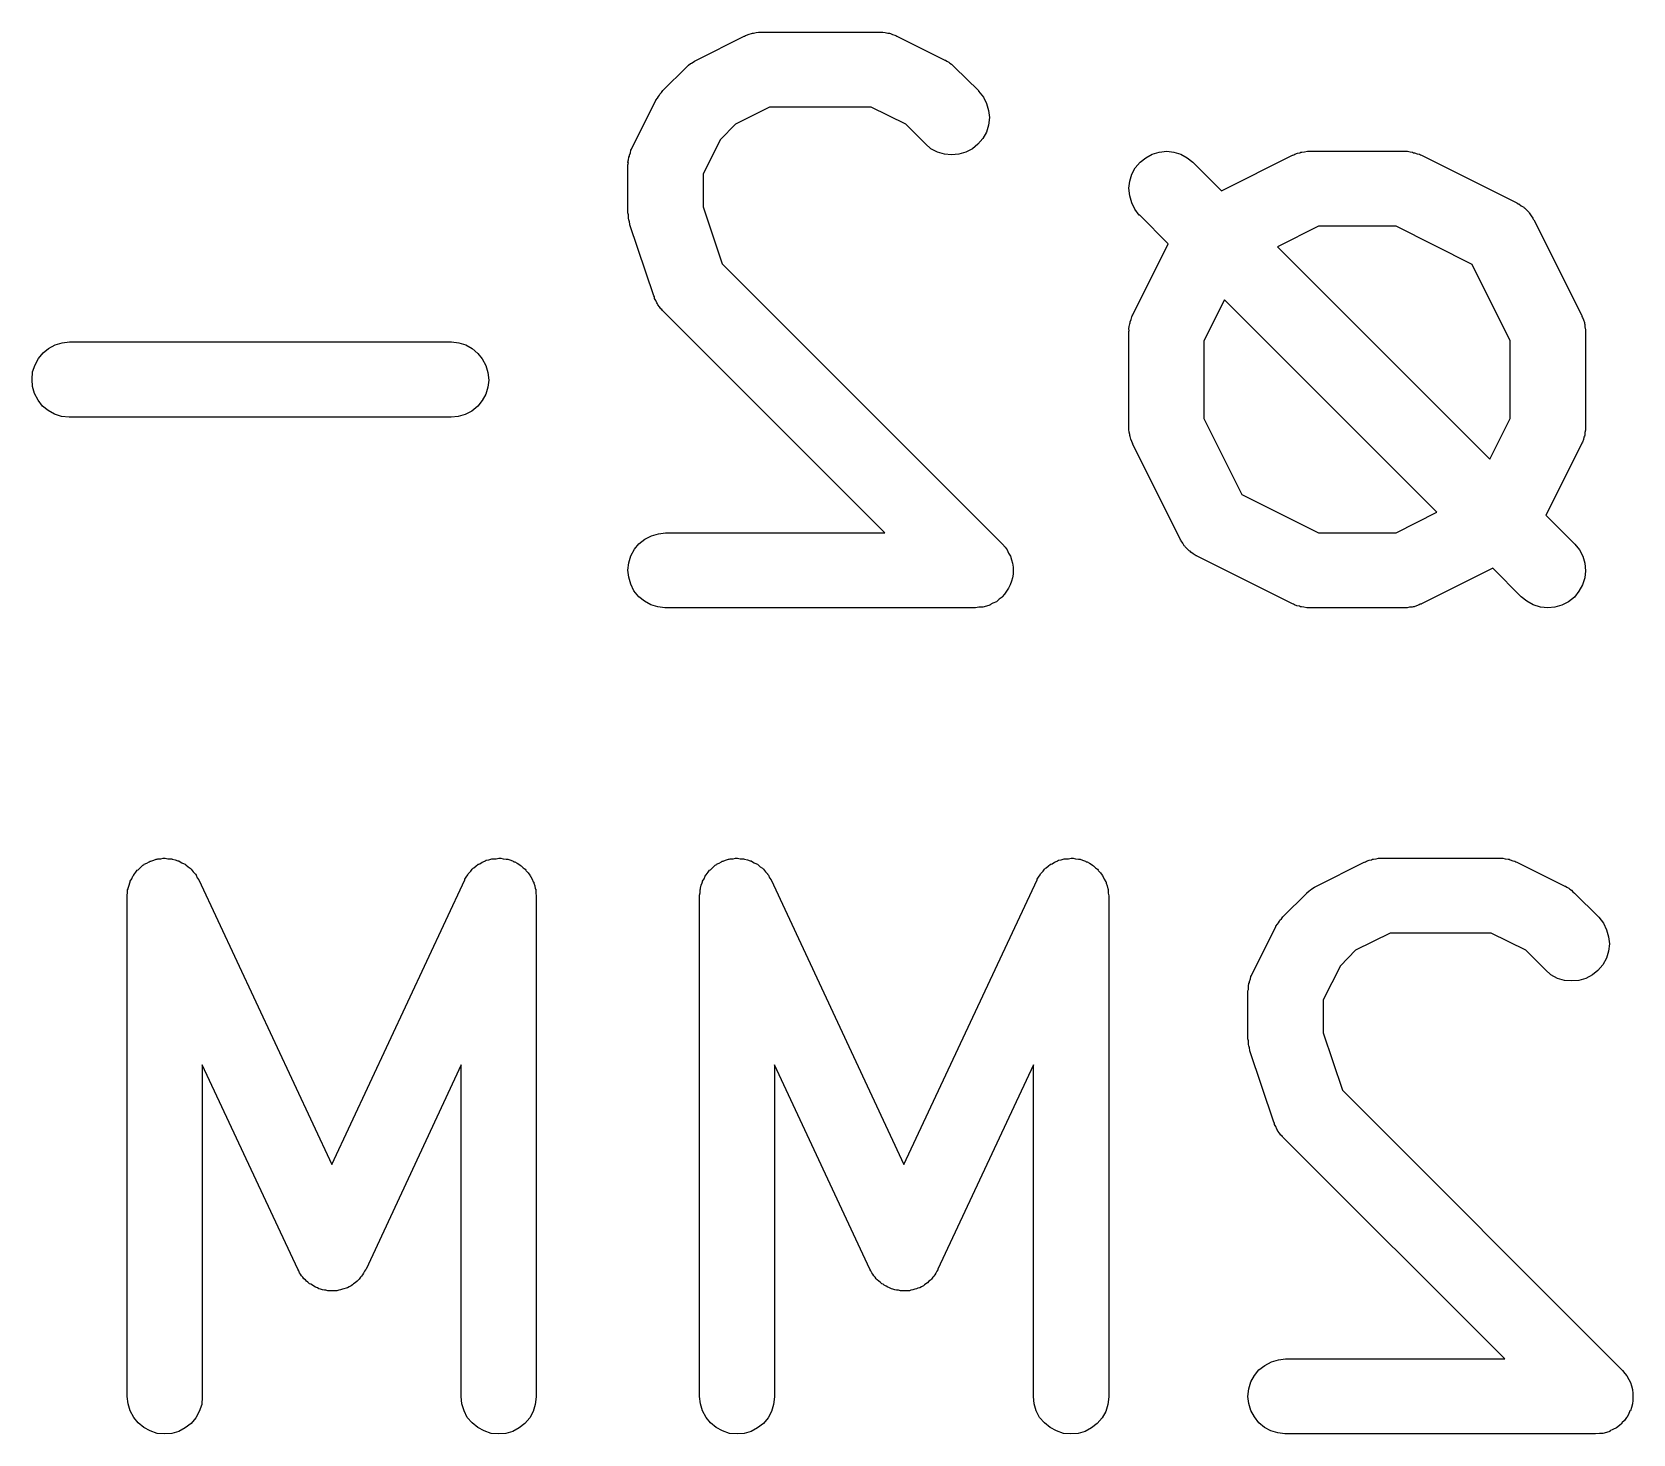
# Model space of a CAD drawing. Extents: x 112.8 to 192.9, y -122.2 to -85.3.
# Drawn here: x 189.709 to 192.906, y -116.827 to -114.027 of the extents above; entities that cross this region are included whole.
import ezdxf

# ---------------------------------------------------------------- set-up
doc = ezdxf.new("R2010")
doc.units = 0
doc.layers.add('BLACK', color=7, linetype='CONTINUOUS')

msp = doc.modelspace()

# ---------------------------------------------------------------- linework, layer by layer
at = {"layer": 'BLACK', "linetype": 'CONTINUOUS'}
for p, q in [((191.036, -114.083), (191.131, -114.035)), ((191.131, -114.035), (191.132, -114.035)), ((191.132, -114.035), (191.134, -114.034)), ((191.134, -114.034), (191.136, -114.033)), ((191.136, -114.033), (191.141, -114.031)), ((191.141, -114.031), (191.146, -114.03)), ((191.146, -114.03), (191.148, -114.029)), ((191.148, -114.029), (191.15, -114.029)), ((191.15, -114.029), (191.155, -114.028)), ((191.155, -114.028), (191.16, -114.027)), ((191.16, -114.027), (191.163, -114.027)), ((191.163, -114.027), (191.165, -114.027)), ((191.165, -114.027), (191.403, -114.027)), ((191.403, -114.027), (191.404, -114.027)), ((191.404, -114.027), (191.406, -114.027)), ((191.406, -114.027), (191.408, -114.027)), ((191.408, -114.027), (191.413, -114.028)), ((191.413, -114.028), (191.418, -114.029)), ((191.418, -114.029), (191.421, -114.029)), ((191.421, -114.029), (191.423, -114.03)), ((191.423, -114.03), (191.427, -114.032)), ((191.427, -114.032), (191.432, -114.033)), ((191.432, -114.033), (191.434, -114.034)), ((191.434, -114.034), (191.436, -114.035)), ((191.436, -114.035), (191.532, -114.083)), ((190.969, -114.144), (191.016, -114.097)), ((191.016, -114.097), (191.017, -114.096)), ((191.017, -114.096), (191.02, -114.093)), ((191.02, -114.093), (191.024, -114.09)), ((191.024, -114.09), (191.026, -114.089)), ((191.026, -114.089), (191.029, -114.087)), ((191.029, -114.087), (191.032, -114.085)), ((191.032, -114.085), (191.036, -114.083)), ((191.532, -114.083), (191.533, -114.083)), ((191.533, -114.083), (191.536, -114.085)), ((191.536, -114.085), (191.54, -114.087)), ((191.54, -114.087), (191.542, -114.089)), ((191.542, -114.089), (191.545, -114.091)), ((191.545, -114.091), (191.548, -114.094)), ((191.548, -114.094), (191.551, -114.097)), ((191.551, -114.097), (191.599, -114.144)), ((190.907, -114.259), (190.955, -114.164)), ((190.955, -114.163), (190.958, -114.159)), ((190.955, -114.164), (190.955, -114.163)), ((190.958, -114.159), (190.96, -114.156)), ((190.96, -114.156), (190.962, -114.153)), ((190.962, -114.153), (190.963, -114.151)), ((190.963, -114.151), (190.966, -114.148)), ((190.966, -114.148), (190.969, -114.144)), ((191.599, -114.144), (191.599, -114.145)), ((191.599, -114.145), (191.609, -114.157)), ((191.609, -114.157), (191.615, -114.17)), ((191.182, -114.177), (191.114, -114.211)), ((191.385, -114.177), (191.182, -114.177)), ((191.454, -114.211), (191.385, -114.177)), ((191.615, -114.17), (191.619, -114.184)), ((191.619, -114.184), (191.621, -114.198)), ((191.114, -114.211), (191.084, -114.242)), ((191.493, -114.25), (191.454, -114.211)), ((191.615, -114.227), (191.608, -114.24)), ((191.619, -114.213), (191.615, -114.227)), ((191.621, -114.198), (191.619, -114.213)), ((190.906, -114.261), (190.907, -114.259)), ((191.084, -114.242), (191.049, -114.31)), ((191.504, -114.26), (191.493, -114.25)), ((191.517, -114.267), (191.504, -114.26)), ((191.587, -114.26), (191.574, -114.267)), ((191.598, -114.251), (191.587, -114.26)), ((191.608, -114.24), (191.598, -114.251)), ((190.899, -114.287), (190.9, -114.282)), ((190.9, -114.289), (190.899, -114.287)), ((190.899, -114.292), (190.9, -114.289)), ((190.899, -114.293), (190.899, -114.292)), ((190.9, -114.282), (190.901, -114.277)), ((190.901, -114.277), (190.902, -114.275)), ((190.902, -114.273), (190.904, -114.268)), ((190.902, -114.275), (190.902, -114.273)), ((190.904, -114.268), (190.905, -114.263)), ((190.905, -114.263), (190.906, -114.261)), ((191.531, -114.271), (191.517, -114.267)), ((191.545, -114.272), (191.531, -114.271)), ((191.56, -114.271), (191.545, -114.272)), ((191.574, -114.267), (191.56, -114.271)), ((191.912, -114.298), (191.922, -114.287)), ((191.922, -114.287), (191.933, -114.278)), ((191.933, -114.278), (191.946, -114.271)), ((191.946, -114.271), (191.96, -114.267)), ((191.96, -114.267), (191.975, -114.265)), ((191.975, -114.265), (191.989, -114.267)), ((191.989, -114.267), (192.003, -114.271)), ((192.003, -114.271), (192.016, -114.278)), ((192.016, -114.278), (192.027, -114.287)), ((192.027, -114.287), (192.084, -114.344)), ((192.084, -114.344), (192.226, -114.273)), ((192.226, -114.273), (192.227, -114.273)), ((192.227, -114.273), (192.229, -114.272)), ((192.229, -114.272), (192.231, -114.271)), ((192.231, -114.271), (192.236, -114.269)), ((192.236, -114.269), (192.241, -114.268)), ((192.241, -114.268), (192.243, -114.267)), ((192.243, -114.267), (192.245, -114.267)), ((192.245, -114.267), (192.25, -114.266)), ((192.25, -114.266), (192.256, -114.265)), ((192.256, -114.265), (192.258, -114.265)), ((192.258, -114.265), (192.26, -114.265)), ((192.26, -114.265), (192.45, -114.265)), ((192.45, -114.265), (192.451, -114.265)), ((192.451, -114.265), (192.454, -114.265)), ((192.454, -114.265), (192.456, -114.265)), ((192.456, -114.265), (192.461, -114.266)), ((192.461, -114.266), (192.466, -114.267)), ((192.466, -114.267), (192.468, -114.268)), ((192.468, -114.268), (192.47, -114.268)), ((192.47, -114.268), (192.475, -114.27)), ((192.475, -114.27), (192.48, -114.271)), ((192.48, -114.271), (192.482, -114.272)), ((192.482, -114.272), (192.484, -114.273)), ((192.484, -114.273), (192.674, -114.368)), ((190.899, -114.388), (190.899, -114.293)), ((191.049, -114.31), (191.049, -114.376)), ((191.901, -114.325), (191.905, -114.311)), ((191.905, -114.311), (191.912, -114.298)), ((191.899, -114.339), (191.901, -114.325)), ((191.901, -114.354), (191.899, -114.339)), ((191.905, -114.368), (191.901, -114.354)), ((190.9, -114.392), (190.899, -114.388)), ((191.049, -114.376), (191.087, -114.49)), ((191.911, -114.381), (191.905, -114.368)), ((191.92, -114.393), (191.911, -114.381)), ((192.674, -114.368), (192.675, -114.369)), ((192.675, -114.369), (192.677, -114.37)), ((192.677, -114.37), (192.678, -114.37)), ((192.678, -114.37), (192.683, -114.374)), ((192.683, -114.374), (192.688, -114.377)), ((192.688, -114.377), (192.689, -114.378)), ((192.689, -114.378), (192.69, -114.379)), ((192.69, -114.379), (192.694, -114.383)), ((192.694, -114.383), (192.698, -114.387)), ((192.698, -114.387), (192.699, -114.388)), ((192.699, -114.388), (192.7, -114.39)), ((190.9, -114.396), (190.9, -114.392)), ((190.9, -114.399), (190.9, -114.396)), ((190.901, -114.402), (190.9, -114.399)), ((190.902, -114.406), (190.901, -114.402)), ((190.903, -114.411), (190.902, -114.406)), ((190.903, -114.412), (190.903, -114.411)), ((190.951, -114.554), (190.903, -114.412)), ((191.921, -114.393), (191.92, -114.393)), ((191.978, -114.45), (191.921, -114.393)), ((192.278, -114.415), (192.196, -114.456)), ((192.433, -114.415), (192.278, -114.415)), ((192.585, -114.491), (192.433, -114.415)), ((192.7, -114.39), (192.703, -114.394)), ((192.703, -114.394), (192.706, -114.399)), ((192.706, -114.399), (192.707, -114.401)), ((192.707, -114.401), (192.708, -114.402)), ((192.708, -114.402), (192.803, -114.592)), ((191.907, -114.592), (191.978, -114.45)), ((192.196, -114.456), (192.62, -114.88)), ((191.087, -114.49), (191.646, -115.049)), ((192.661, -114.644), (192.585, -114.491)), ((190.952, -114.556), (190.951, -114.554)), ((190.952, -114.559), (190.952, -114.556)), ((190.955, -114.563), (190.952, -114.559)), ((190.957, -114.568), (190.955, -114.563)), ((190.958, -114.57), (190.957, -114.568)), ((190.959, -114.572), (190.958, -114.57)), ((190.962, -114.576), (190.959, -114.572)), ((190.965, -114.58), (190.962, -114.576)), ((190.967, -114.581), (190.965, -114.58)), ((192.09, -114.562), (192.049, -114.644)), ((192.514, -114.986), (192.09, -114.562)), ((190.968, -114.583), (190.967, -114.581)), ((190.969, -114.584), (190.968, -114.583)), ((191.412, -115.027), (190.969, -114.584)), ((191.9, -114.615), (191.901, -114.61)), ((191.901, -114.61), (191.902, -114.608)), ((191.902, -114.606), (191.904, -114.601)), ((191.902, -114.608), (191.902, -114.606)), ((191.904, -114.601), (191.905, -114.596)), ((191.905, -114.596), (191.906, -114.594)), ((191.906, -114.594), (191.907, -114.592)), ((192.803, -114.592), (192.804, -114.593)), ((192.804, -114.593), (192.804, -114.595)), ((192.804, -114.595), (192.805, -114.597)), ((192.805, -114.597), (192.807, -114.602)), ((192.807, -114.602), (192.809, -114.607)), ((192.809, -114.607), (192.809, -114.609)), ((192.809, -114.609), (192.81, -114.611)), ((192.81, -114.611), (192.81, -114.616)), ((191.899, -114.62), (191.9, -114.615)), ((191.9, -114.623), (191.899, -114.62)), ((191.899, -114.625), (191.9, -114.623)), ((191.899, -114.626), (191.899, -114.625)), ((191.899, -114.816), (191.899, -114.626)), ((192.049, -114.644), (192.049, -114.799)), ((192.661, -114.799), (192.661, -114.644)), ((192.81, -114.616), (192.811, -114.622)), ((192.811, -114.622), (192.811, -114.624)), ((192.811, -114.624), (192.811, -114.626)), ((192.811, -114.626), (192.811, -114.816)), ((189.722, -114.679), (189.731, -114.668)), ((189.731, -114.668), (189.742, -114.659)), ((189.742, -114.659), (189.755, -114.652)), ((189.755, -114.652), (189.769, -114.648)), ((189.769, -114.648), (189.784, -114.646)), ((189.784, -114.646), (190.546, -114.646)), ((190.546, -114.646), (190.547, -114.646)), ((190.547, -114.646), (190.561, -114.648)), ((190.561, -114.648), (190.575, -114.652)), ((190.575, -114.652), (190.588, -114.659)), ((190.588, -114.659), (190.599, -114.669)), ((190.599, -114.669), (190.608, -114.68)), ((189.709, -114.721), (189.71, -114.706)), ((189.71, -114.706), (189.715, -114.692)), ((189.715, -114.692), (189.722, -114.679)), ((190.608, -114.68), (190.615, -114.693)), ((190.615, -114.693), (190.619, -114.707)), ((190.619, -114.707), (190.621, -114.722)), ((189.71, -114.735), (189.709, -114.721)), ((189.714, -114.749), (189.71, -114.735)), ((190.619, -114.736), (190.615, -114.75)), ((190.621, -114.722), (190.619, -114.736)), ((189.721, -114.762), (189.714, -114.749)), ((189.73, -114.774), (189.721, -114.762)), ((190.608, -114.763), (190.599, -114.774)), ((190.615, -114.75), (190.608, -114.763)), ((189.741, -114.783), (189.73, -114.774)), ((189.754, -114.79), (189.741, -114.783)), ((189.768, -114.795), (189.754, -114.79)), ((189.783, -114.796), (189.768, -114.795)), ((189.784, -114.796), (189.783, -114.796)), ((190.546, -114.796), (189.784, -114.796)), ((190.56, -114.795), (190.546, -114.796)), ((190.574, -114.791), (190.56, -114.795)), ((190.587, -114.784), (190.574, -114.791)), ((190.599, -114.774), (190.587, -114.784)), ((192.049, -114.799), (192.125, -114.951)), ((192.62, -114.88), (192.661, -114.799)), ((191.899, -114.819), (191.899, -114.816)), ((191.899, -114.821), (191.899, -114.819)), ((191.9, -114.826), (191.899, -114.821)), ((191.901, -114.831), (191.9, -114.826)), ((191.901, -114.833), (191.901, -114.831)), ((191.902, -114.835), (191.901, -114.833)), ((191.903, -114.84), (191.902, -114.835)), ((192.808, -114.836), (192.807, -114.841)), ((192.809, -114.834), (192.808, -114.836)), ((192.81, -114.832), (192.809, -114.834)), ((192.811, -114.822), (192.81, -114.827)), ((192.81, -114.827), (192.81, -114.832)), ((192.811, -114.816), (192.811, -114.817)), ((192.811, -114.817), (192.811, -114.82)), ((192.811, -114.82), (192.811, -114.822)), ((191.905, -114.845), (191.903, -114.84)), ((191.906, -114.847), (191.905, -114.845)), ((191.907, -114.849), (191.906, -114.847)), ((191.907, -114.85), (191.907, -114.849)), ((192.002, -115.04), (191.907, -114.85)), ((192.803, -114.85), (192.732, -114.992)), ((192.804, -114.848), (192.803, -114.85)), ((192.805, -114.846), (192.804, -114.848)), ((192.807, -114.841), (192.805, -114.846)), ((192.125, -114.951), (192.278, -115.027)), ((192.433, -115.027), (192.514, -114.986)), ((192.732, -114.992), (192.789, -115.049)), ((190.96, -115.029), (190.974, -115.027)), ((190.974, -115.027), (191.412, -115.027)), ((192.278, -115.027), (192.433, -115.027)), ((190.905, -115.073), (190.912, -115.06)), ((190.912, -115.06), (190.921, -115.049)), ((190.921, -115.049), (190.933, -115.04)), ((190.933, -115.04), (190.946, -115.033)), ((190.946, -115.033), (190.96, -115.029)), ((191.646, -115.049), (191.647, -115.05)), ((191.647, -115.05), (191.647, -115.05)), ((191.647, -115.05), (191.647, -115.05)), ((191.647, -115.05), (191.647, -115.05)), ((191.647, -115.05), (191.652, -115.056)), ((191.652, -115.056), (191.656, -115.061)), ((192.003, -115.042), (192.002, -115.04)), ((192.004, -115.043), (192.003, -115.042)), ((192.007, -115.048), (192.004, -115.043)), ((192.01, -115.053), (192.007, -115.048)), ((192.011, -115.054), (192.01, -115.053)), ((192.012, -115.055), (192.011, -115.054)), ((192.016, -115.059), (192.012, -115.055)), ((192.02, -115.063), (192.016, -115.059)), ((192.789, -115.049), (192.79, -115.05)), ((192.79, -115.05), (192.799, -115.061)), ((190.899, -115.102), (190.901, -115.087)), ((190.901, -115.087), (190.905, -115.073)), ((191.656, -115.061), (191.656, -115.061)), ((191.656, -115.061), (191.656, -115.061)), ((191.656, -115.061), (191.659, -115.068)), ((191.659, -115.068), (191.663, -115.074)), ((191.663, -115.074), (191.663, -115.074)), ((191.663, -115.074), (191.663, -115.074)), ((191.663, -115.074), (191.665, -115.081)), ((191.665, -115.081), (191.667, -115.088)), ((191.667, -115.088), (191.667, -115.088)), ((191.667, -115.088), (191.667, -115.088)), ((191.667, -115.088), (191.668, -115.096)), ((192.022, -115.064), (192.02, -115.063)), ((192.023, -115.066), (192.022, -115.064)), ((192.028, -115.069), (192.023, -115.066)), ((192.032, -115.072), (192.028, -115.069)), ((192.034, -115.073), (192.032, -115.072)), ((192.035, -115.073), (192.034, -115.073)), ((192.036, -115.074), (192.035, -115.073)), ((192.226, -115.169), (192.036, -115.074)), ((192.799, -115.061), (192.806, -115.074)), ((192.806, -115.074), (192.81, -115.088)), ((192.81, -115.088), (192.811, -115.103)), ((190.901, -115.116), (190.899, -115.102)), ((190.905, -115.13), (190.901, -115.116)), ((191.667, -115.117), (191.665, -115.124)), ((191.668, -115.11), (191.667, -115.117)), ((191.667, -115.117), (191.667, -115.117)), ((191.667, -115.117), (191.667, -115.117)), ((191.668, -115.096), (191.668, -115.103)), ((191.668, -115.103), (191.668, -115.103)), ((191.668, -115.103), (191.668, -115.103)), ((191.668, -115.103), (191.668, -115.11)), ((192.626, -115.098), (192.484, -115.169)), ((192.683, -115.155), (192.626, -115.098)), ((192.81, -115.117), (192.805, -115.131)), ((192.811, -115.103), (192.81, -115.117)), ((190.911, -115.143), (190.905, -115.13)), ((190.921, -115.155), (190.911, -115.143)), ((190.932, -115.164), (190.921, -115.155)), ((191.651, -115.15), (191.646, -115.155)), ((191.646, -115.155), (191.646, -115.155)), ((191.646, -115.155), (191.646, -115.156)), ((191.655, -115.144), (191.651, -115.15)), ((191.659, -115.138), (191.655, -115.144)), ((191.655, -115.144), (191.655, -115.144)), ((191.655, -115.144), (191.655, -115.144)), ((191.662, -115.131), (191.659, -115.138)), ((191.665, -115.124), (191.662, -115.131)), ((191.662, -115.131), (191.662, -115.131)), ((191.662, -115.131), (191.662, -115.131)), ((192.694, -115.164), (192.683, -115.155)), ((192.798, -115.144), (192.789, -115.156)), ((192.805, -115.131), (192.798, -115.144)), ((190.945, -115.171), (190.932, -115.164)), ((190.959, -115.175), (190.945, -115.171)), ((190.973, -115.177), (190.959, -115.175)), ((190.974, -115.177), (190.973, -115.177)), ((191.593, -115.177), (190.974, -115.177)), ((191.6, -115.176), (191.593, -115.177)), ((191.608, -115.176), (191.6, -115.176)), ((191.615, -115.174), (191.608, -115.176)), ((191.608, -115.176), (191.608, -115.176)), ((191.608, -115.176), (191.608, -115.176)), ((191.622, -115.172), (191.615, -115.174)), ((191.628, -115.168), (191.622, -115.171)), ((191.622, -115.171), (191.622, -115.172)), ((191.622, -115.172), (191.622, -115.172)), ((191.635, -115.165), (191.628, -115.168)), ((191.64, -115.16), (191.635, -115.165)), ((191.635, -115.165), (191.635, -115.165)), ((191.635, -115.165), (191.635, -115.165)), ((191.646, -115.156), (191.64, -115.16)), ((192.228, -115.17), (192.226, -115.169)), ((192.23, -115.171), (192.228, -115.17)), ((192.235, -115.173), (192.23, -115.171)), ((192.24, -115.174), (192.235, -115.173)), ((192.242, -115.175), (192.24, -115.174)), ((192.244, -115.175), (192.242, -115.175)), ((192.249, -115.176), (192.244, -115.175)), ((192.255, -115.177), (192.249, -115.176)), ((192.257, -115.177), (192.255, -115.177)), ((192.259, -115.177), (192.257, -115.177)), ((192.26, -115.177), (192.259, -115.177)), ((192.45, -115.177), (192.26, -115.177)), ((192.453, -115.177), (192.45, -115.177)), ((192.455, -115.177), (192.453, -115.177)), ((192.46, -115.176), (192.455, -115.177)), ((192.465, -115.176), (192.46, -115.176)), ((192.467, -115.175), (192.465, -115.176)), ((192.469, -115.175), (192.467, -115.175)), ((192.474, -115.173), (192.469, -115.175)), ((192.479, -115.171), (192.474, -115.173)), ((192.481, -115.17), (192.479, -115.171)), ((192.483, -115.17), (192.481, -115.17)), ((192.484, -115.169), (192.483, -115.17)), ((192.707, -115.171), (192.694, -115.164)), ((192.721, -115.176), (192.707, -115.171)), ((192.736, -115.177), (192.721, -115.176)), ((192.75, -115.176), (192.736, -115.177)), ((192.764, -115.172), (192.75, -115.176)), ((192.777, -115.165), (192.764, -115.172)), ((192.789, -115.156), (192.777, -115.165)), ((189.921, -115.7), (189.922, -115.699)), ((189.922, -115.699), (189.926, -115.695)), ((189.926, -115.695), (189.93, -115.691)), ((189.93, -115.691), (189.932, -115.69)), ((189.932, -115.69), (189.933, -115.689)), ((189.933, -115.689), (189.938, -115.687)), ((189.938, -115.687), (189.943, -115.684)), ((189.943, -115.684), (189.945, -115.683)), ((189.945, -115.683), (189.946, -115.683)), ((189.946, -115.683), (189.952, -115.681)), ((189.952, -115.681), (189.957, -115.679)), ((189.957, -115.679), (189.959, -115.679)), ((189.959, -115.679), (189.96, -115.678)), ((189.96, -115.678), (189.966, -115.678)), ((189.966, -115.678), (189.971, -115.677)), ((189.971, -115.677), (189.973, -115.677)), ((189.973, -115.677), (189.975, -115.677)), ((189.975, -115.677), (189.98, -115.678)), ((189.98, -115.678), (189.986, -115.678)), ((189.986, -115.678), (189.988, -115.678)), ((189.988, -115.678), (189.989, -115.679)), ((189.989, -115.679), (189.995, -115.68)), ((189.995, -115.68), (190, -115.682)), ((190, -115.682), (190.002, -115.682)), ((190.002, -115.682), (190.003, -115.683)), ((190.003, -115.683), (190.008, -115.686)), ((190.008, -115.686), (190.013, -115.688)), ((190.013, -115.688), (190.015, -115.689)), ((190.015, -115.689), (190.016, -115.69)), ((190.016, -115.69), (190.021, -115.694)), ((190.021, -115.694), (190.025, -115.697)), ((190.025, -115.697), (190.026, -115.698)), ((190.026, -115.698), (190.027, -115.699)), ((190.027, -115.699), (190.031, -115.704)), ((190.585, -115.703), (190.588, -115.699)), ((190.588, -115.699), (190.59, -115.697)), ((190.59, -115.697), (190.591, -115.696)), ((190.591, -115.696), (190.595, -115.693)), ((190.595, -115.693), (190.6, -115.689)), ((190.6, -115.689), (190.601, -115.689)), ((190.601, -115.689), (190.603, -115.688)), ((190.603, -115.688), (190.608, -115.685)), ((190.608, -115.685), (190.613, -115.683)), ((190.613, -115.683), (190.614, -115.682)), ((190.614, -115.682), (190.616, -115.681)), ((190.616, -115.681), (190.621, -115.68)), ((190.621, -115.68), (190.627, -115.678)), ((190.627, -115.678), (190.629, -115.678)), ((190.629, -115.678), (190.63, -115.678)), ((190.63, -115.678), (190.636, -115.678)), ((190.636, -115.678), (190.641, -115.677)), ((190.641, -115.677), (190.643, -115.677)), ((190.643, -115.677), (190.645, -115.677)), ((190.645, -115.677), (190.65, -115.678)), ((190.65, -115.678), (190.656, -115.679)), ((190.656, -115.679), (190.658, -115.679)), ((190.658, -115.679), (190.659, -115.679)), ((190.659, -115.679), (190.665, -115.681)), ((190.665, -115.681), (190.67, -115.683)), ((190.67, -115.683), (190.671, -115.684)), ((190.671, -115.684), (190.673, -115.684)), ((190.673, -115.684), (190.678, -115.687)), ((190.678, -115.687), (190.683, -115.69)), ((190.683, -115.69), (190.684, -115.691)), ((190.684, -115.691), (190.686, -115.692)), ((190.686, -115.692), (190.69, -115.696)), ((190.69, -115.696), (190.694, -115.699)), ((190.694, -115.699), (190.695, -115.701)), ((191.064, -115.7), (191.065, -115.699)), ((191.065, -115.699), (191.069, -115.695)), ((191.069, -115.695), (191.073, -115.691)), ((191.073, -115.691), (191.075, -115.69)), ((191.075, -115.69), (191.076, -115.689)), ((191.076, -115.689), (191.081, -115.687)), ((191.081, -115.687), (191.086, -115.684)), ((191.086, -115.684), (191.087, -115.683)), ((191.087, -115.683), (191.089, -115.683)), ((191.089, -115.683), (191.094, -115.681)), ((191.094, -115.681), (191.1, -115.679)), ((191.1, -115.679), (191.101, -115.679)), ((191.101, -115.679), (191.103, -115.678)), ((191.103, -115.678), (191.109, -115.678)), ((191.109, -115.678), (191.114, -115.677)), ((191.114, -115.677), (191.116, -115.677)), ((191.116, -115.677), (191.118, -115.677)), ((191.118, -115.677), (191.123, -115.678)), ((191.123, -115.678), (191.129, -115.678)), ((191.129, -115.678), (191.13, -115.678)), ((191.13, -115.678), (191.132, -115.679)), ((191.132, -115.679), (191.138, -115.68)), ((191.138, -115.68), (191.143, -115.682)), ((191.143, -115.682), (191.145, -115.682)), ((191.145, -115.682), (191.146, -115.683)), ((191.146, -115.683), (191.151, -115.686)), ((191.151, -115.686), (191.156, -115.688)), ((191.156, -115.688), (191.158, -115.689)), ((191.158, -115.689), (191.159, -115.69)), ((191.159, -115.69), (191.163, -115.694)), ((191.163, -115.694), (191.168, -115.697)), ((191.168, -115.697), (191.169, -115.698)), ((191.169, -115.698), (191.17, -115.699)), ((191.17, -115.699), (191.174, -115.704)), ((191.728, -115.703), (191.731, -115.699)), ((191.731, -115.699), (191.733, -115.697)), ((191.733, -115.697), (191.734, -115.696)), ((191.734, -115.696), (191.738, -115.693)), ((191.738, -115.693), (191.743, -115.689)), ((191.743, -115.689), (191.744, -115.689)), ((191.744, -115.689), (191.746, -115.688)), ((191.746, -115.688), (191.751, -115.685)), ((191.751, -115.685), (191.756, -115.683)), ((191.756, -115.683), (191.757, -115.682)), ((191.757, -115.682), (191.759, -115.681)), ((191.759, -115.681), (191.764, -115.68)), ((191.764, -115.68), (191.77, -115.678)), ((191.77, -115.678), (191.771, -115.678)), ((191.771, -115.678), (191.773, -115.678)), ((191.773, -115.678), (191.779, -115.678)), ((191.779, -115.678), (191.784, -115.677)), ((191.784, -115.677), (191.786, -115.677)), ((191.786, -115.677), (191.788, -115.677)), ((191.788, -115.677), (191.793, -115.678)), ((191.793, -115.678), (191.799, -115.679)), ((191.799, -115.679), (191.8, -115.679)), ((191.8, -115.679), (191.802, -115.679)), ((191.802, -115.679), (191.807, -115.681)), ((191.807, -115.681), (191.813, -115.683)), ((191.813, -115.683), (191.814, -115.684)), ((191.814, -115.684), (191.816, -115.684)), ((191.816, -115.684), (191.821, -115.687)), ((191.821, -115.687), (191.826, -115.69)), ((191.826, -115.69), (191.827, -115.691)), ((191.827, -115.691), (191.829, -115.692)), ((191.829, -115.692), (191.833, -115.696)), ((191.833, -115.696), (191.837, -115.699)), ((191.837, -115.699), (191.838, -115.701)), ((192.274, -115.733), (192.369, -115.685)), ((192.369, -115.685), (192.37, -115.685)), ((192.37, -115.685), (192.372, -115.684)), ((192.372, -115.684), (192.374, -115.683)), ((192.374, -115.683), (192.379, -115.681)), ((192.379, -115.681), (192.384, -115.68)), ((192.384, -115.68), (192.386, -115.679)), ((192.386, -115.679), (192.388, -115.679)), ((192.388, -115.679), (192.393, -115.678)), ((192.393, -115.678), (192.398, -115.677)), ((192.398, -115.677), (192.401, -115.677)), ((192.401, -115.677), (192.403, -115.677)), ((192.403, -115.677), (192.641, -115.677)), ((192.641, -115.677), (192.642, -115.677)), ((192.642, -115.677), (192.644, -115.677)), ((192.644, -115.677), (192.646, -115.677)), ((192.646, -115.677), (192.651, -115.678)), ((192.651, -115.678), (192.657, -115.679)), ((192.657, -115.679), (192.659, -115.679)), ((192.659, -115.679), (192.661, -115.68)), ((192.661, -115.68), (192.666, -115.682)), ((192.666, -115.682), (192.67, -115.683)), ((192.67, -115.683), (192.672, -115.684)), ((192.672, -115.684), (192.674, -115.685)), ((192.674, -115.685), (192.77, -115.733)), ((189.901, -115.737), (189.903, -115.731)), ((189.903, -115.731), (189.904, -115.726)), ((189.904, -115.726), (189.905, -115.724)), ((189.905, -115.723), (189.908, -115.718)), ((189.905, -115.724), (189.905, -115.723)), ((189.908, -115.718), (189.91, -115.713)), ((189.91, -115.713), (189.912, -115.711)), ((189.912, -115.71), (189.916, -115.705)), ((189.912, -115.711), (189.912, -115.71)), ((189.916, -115.705), (189.919, -115.701)), ((189.919, -115.701), (189.921, -115.7)), ((190.031, -115.704), (190.035, -115.708)), ((190.035, -115.708), (190.036, -115.709)), ((190.036, -115.709), (190.037, -115.711)), ((190.037, -115.711), (190.039, -115.716)), ((190.039, -115.716), (190.042, -115.72)), ((190.042, -115.72), (190.308, -116.289)), ((190.308, -116.289), (190.573, -115.72)), ((190.573, -115.719), (190.576, -115.715)), ((190.573, -115.72), (190.573, -115.719)), ((190.576, -115.715), (190.579, -115.71)), ((190.579, -115.71), (190.58, -115.708)), ((190.58, -115.708), (190.581, -115.707)), ((190.581, -115.707), (190.585, -115.703)), ((190.695, -115.701), (190.696, -115.702)), ((190.696, -115.702), (190.7, -115.706)), ((190.7, -115.706), (190.703, -115.711)), ((190.703, -115.711), (190.704, -115.712)), ((190.704, -115.712), (190.705, -115.714)), ((190.705, -115.714), (190.708, -115.719)), ((190.708, -115.719), (190.71, -115.724)), ((190.71, -115.724), (190.711, -115.725)), ((190.711, -115.725), (190.711, -115.727)), ((190.711, -115.727), (190.713, -115.732)), ((191.044, -115.737), (191.045, -115.731)), ((191.045, -115.731), (191.047, -115.726)), ((191.047, -115.726), (191.048, -115.724)), ((191.048, -115.723), (191.051, -115.718)), ((191.048, -115.724), (191.048, -115.723)), ((191.051, -115.718), (191.053, -115.713)), ((191.053, -115.713), (191.054, -115.711)), ((191.054, -115.711), (191.055, -115.71)), ((191.055, -115.71), (191.059, -115.705)), ((191.059, -115.705), (191.062, -115.701)), ((191.062, -115.701), (191.064, -115.7)), ((191.174, -115.704), (191.178, -115.708)), ((191.178, -115.708), (191.178, -115.709)), ((191.178, -115.709), (191.18, -115.711)), ((191.18, -115.711), (191.182, -115.716)), ((191.182, -115.716), (191.185, -115.72)), ((191.185, -115.72), (191.45, -116.289)), ((191.45, -116.289), (191.716, -115.72)), ((191.716, -115.719), (191.719, -115.715)), ((191.716, -115.72), (191.716, -115.719)), ((191.719, -115.715), (191.722, -115.71)), ((191.722, -115.71), (191.723, -115.708)), ((191.723, -115.708), (191.724, -115.707)), ((191.724, -115.707), (191.728, -115.703)), ((191.838, -115.701), (191.839, -115.702)), ((191.839, -115.702), (191.843, -115.706)), ((191.843, -115.706), (191.846, -115.711)), ((191.846, -115.711), (191.847, -115.712)), ((191.847, -115.712), (191.848, -115.714)), ((191.848, -115.714), (191.85, -115.719)), ((191.85, -115.719), (191.853, -115.724)), ((191.853, -115.724), (191.854, -115.725)), ((191.854, -115.725), (191.854, -115.727)), ((191.854, -115.727), (191.856, -115.732)), ((189.899, -115.751), (189.9, -115.746)), ((189.899, -115.752), (189.899, -115.751)), ((189.899, -116.752), (189.899, -115.752)), ((189.9, -115.74), (189.901, -115.738)), ((189.9, -115.746), (189.9, -115.74)), ((189.901, -115.738), (189.901, -115.737)), ((190.713, -115.732), (190.714, -115.738)), ((190.714, -115.738), (190.715, -115.739)), ((190.715, -115.739), (190.715, -115.741)), ((190.715, -115.741), (190.715, -115.747)), ((190.715, -115.747), (190.716, -115.752)), ((190.716, -115.752), (190.716, -116.752)), ((191.042, -115.751), (191.043, -115.746)), ((191.042, -115.752), (191.042, -115.751)), ((191.042, -116.752), (191.042, -115.752)), ((191.043, -115.74), (191.044, -115.738)), ((191.043, -115.746), (191.043, -115.74)), ((191.044, -115.738), (191.044, -115.737)), ((191.856, -115.732), (191.857, -115.738)), ((191.857, -115.738), (191.858, -115.739)), ((191.858, -115.739), (191.858, -115.741)), ((191.858, -115.741), (191.858, -115.747)), ((191.858, -115.747), (191.859, -115.752)), ((191.859, -115.752), (191.859, -116.752)), ((192.207, -115.794), (192.255, -115.747)), ((192.255, -115.746), (192.259, -115.743)), ((192.255, -115.747), (192.255, -115.746)), ((192.259, -115.743), (192.262, -115.74)), ((192.262, -115.74), (192.264, -115.739)), ((192.264, -115.739), (192.267, -115.737)), ((192.267, -115.737), (192.27, -115.735)), ((192.27, -115.735), (192.274, -115.733)), ((192.77, -115.733), (192.771, -115.733)), ((192.771, -115.733), (192.774, -115.735)), ((192.774, -115.735), (192.778, -115.737)), ((192.778, -115.737), (192.78, -115.739)), ((192.78, -115.739), (192.783, -115.741)), ((192.783, -115.741), (192.786, -115.744)), ((192.786, -115.744), (192.789, -115.747)), ((192.789, -115.747), (192.837, -115.794)), ((192.204, -115.798), (192.207, -115.794)), ((192.837, -115.794), (192.838, -115.795)), ((192.838, -115.795), (192.847, -115.807)), ((192.145, -115.909), (192.193, -115.814)), ((192.193, -115.813), (192.196, -115.809)), ((192.193, -115.814), (192.193, -115.813)), ((192.196, -115.809), (192.198, -115.806)), ((192.198, -115.806), (192.2, -115.803)), ((192.2, -115.803), (192.201, -115.801)), ((192.201, -115.801), (192.204, -115.798)), ((192.421, -115.827), (192.352, -115.861)), ((192.623, -115.827), (192.421, -115.827)), ((192.692, -115.861), (192.623, -115.827)), ((192.847, -115.807), (192.853, -115.82)), ((192.853, -115.82), (192.857, -115.834)), ((192.857, -115.834), (192.859, -115.848)), ((192.859, -115.848), (192.857, -115.863)), ((192.352, -115.861), (192.322, -115.892)), ((192.731, -115.9), (192.692, -115.861)), ((192.846, -115.89), (192.836, -115.901)), ((192.853, -115.877), (192.846, -115.89)), ((192.857, -115.863), (192.853, -115.877)), ((192.14, -115.923), (192.142, -115.918)), ((192.14, -115.925), (192.14, -115.923)), ((192.142, -115.918), (192.143, -115.913)), ((192.143, -115.913), (192.144, -115.911)), ((192.144, -115.911), (192.145, -115.909)), ((192.322, -115.892), (192.287, -115.96)), ((192.742, -115.91), (192.731, -115.9)), ((192.755, -115.917), (192.742, -115.91)), ((192.769, -115.921), (192.755, -115.917)), ((192.784, -115.922), (192.769, -115.921)), ((192.798, -115.921), (192.784, -115.922)), ((192.812, -115.917), (192.798, -115.921)), ((192.825, -115.91), (192.812, -115.917)), ((192.836, -115.901), (192.825, -115.91)), ((192.137, -115.942), (192.138, -115.939)), ((192.137, -115.943), (192.137, -115.942)), ((192.137, -116.038), (192.137, -115.943)), ((192.138, -115.932), (192.139, -115.927)), ((192.138, -115.937), (192.138, -115.932)), ((192.138, -115.939), (192.138, -115.937)), ((192.139, -115.927), (192.14, -115.925)), ((192.287, -115.96), (192.287, -116.026)), ((192.138, -116.042), (192.137, -116.038)), ((192.138, -116.046), (192.138, -116.042)), ((192.138, -116.049), (192.138, -116.046)), ((192.139, -116.052), (192.138, -116.049)), ((192.287, -116.026), (192.326, -116.14)), ((192.14, -116.056), (192.139, -116.052)), ((192.141, -116.061), (192.14, -116.056)), ((192.141, -116.062), (192.141, -116.061)), ((192.189, -116.204), (192.141, -116.062)), ((190.24, -116.498), (190.049, -116.09)), ((190.049, -116.09), (190.049, -116.752)), ((190.566, -116.09), (190.376, -116.498)), ((190.566, -116.752), (190.566, -116.09)), ((191.382, -116.498), (191.192, -116.09)), ((191.192, -116.09), (191.192, -116.752)), ((191.709, -116.09), (191.518, -116.498)), ((191.709, -116.752), (191.709, -116.09)), ((192.326, -116.14), (192.884, -116.699)), ((192.19, -116.206), (192.189, -116.204)), ((192.19, -116.209), (192.19, -116.206)), ((192.193, -116.213), (192.19, -116.209)), ((192.195, -116.218), (192.193, -116.213)), ((192.196, -116.22), (192.195, -116.218)), ((192.197, -116.222), (192.196, -116.22)), ((192.2, -116.226), (192.197, -116.222)), ((192.203, -116.23), (192.2, -116.226)), ((192.205, -116.231), (192.203, -116.23)), ((192.206, -116.233), (192.205, -116.231)), ((192.207, -116.234), (192.206, -116.233)), ((192.65, -116.677), (192.207, -116.234)), ((190.242, -116.501), (190.24, -116.498)), ((190.376, -116.498), (190.375, -116.499)), ((191.384, -116.501), (191.382, -116.498)), ((191.518, -116.498), (191.518, -116.499)), ((190.243, -116.505), (190.242, -116.501)), ((190.245, -116.508), (190.243, -116.505)), ((190.247, -116.511), (190.245, -116.508)), ((190.25, -116.514), (190.247, -116.511)), ((190.252, -116.517), (190.25, -116.514)), ((190.255, -116.519), (190.252, -116.517)), ((190.257, -116.522), (190.255, -116.519)), ((190.26, -116.524), (190.257, -116.522)), ((190.263, -116.527), (190.26, -116.524)), ((190.266, -116.528), (190.263, -116.527)), ((190.269, -116.53), (190.266, -116.528)), ((190.272, -116.532), (190.269, -116.53)), ((190.349, -116.529), (190.346, -116.531)), ((190.351, -116.527), (190.349, -116.529)), ((190.354, -116.525), (190.351, -116.527)), ((190.358, -116.522), (190.354, -116.525)), ((190.36, -116.52), (190.358, -116.522)), ((190.362, -116.518), (190.36, -116.52)), ((190.365, -116.514), (190.362, -116.518)), ((190.367, -116.512), (190.365, -116.514)), ((190.369, -116.509), (190.367, -116.512)), ((190.371, -116.506), (190.369, -116.509)), ((190.373, -116.502), (190.371, -116.506)), ((190.375, -116.499), (190.373, -116.502)), ((191.386, -116.505), (191.384, -116.501)), ((191.388, -116.508), (191.386, -116.505)), ((191.39, -116.511), (191.388, -116.508)), ((191.393, -116.514), (191.39, -116.511)), ((191.395, -116.517), (191.393, -116.514)), ((191.397, -116.519), (191.395, -116.517)), ((191.4, -116.522), (191.397, -116.519)), ((191.403, -116.524), (191.4, -116.522)), ((191.406, -116.527), (191.403, -116.524)), ((191.409, -116.528), (191.406, -116.527)), ((191.411, -116.53), (191.409, -116.528)), ((191.415, -116.532), (191.411, -116.53)), ((191.491, -116.529), (191.489, -116.531)), ((191.494, -116.527), (191.491, -116.529)), ((191.497, -116.525), (191.494, -116.527)), ((191.5, -116.522), (191.497, -116.525)), ((191.503, -116.52), (191.5, -116.522)), ((191.505, -116.518), (191.503, -116.52)), ((191.508, -116.514), (191.505, -116.518)), ((191.51, -116.512), (191.508, -116.514)), ((191.512, -116.509), (191.51, -116.512)), ((191.514, -116.506), (191.512, -116.509)), ((191.516, -116.502), (191.514, -116.506)), ((191.518, -116.499), (191.516, -116.502)), ((190.275, -116.534), (190.272, -116.532)), ((190.279, -116.535), (190.275, -116.534)), ((190.282, -116.537), (190.279, -116.535)), ((190.285, -116.538), (190.282, -116.537)), ((190.289, -116.539), (190.285, -116.538)), ((190.293, -116.54), (190.289, -116.539)), ((190.296, -116.54), (190.293, -116.54)), ((190.3, -116.541), (190.296, -116.54)), ((190.304, -116.541), (190.3, -116.541)), ((190.307, -116.541), (190.304, -116.541)), ((190.31, -116.541), (190.307, -116.541)), ((190.314, -116.541), (190.31, -116.541)), ((190.318, -116.541), (190.314, -116.541)), ((190.322, -116.54), (190.318, -116.541)), ((190.325, -116.539), (190.322, -116.54)), ((190.329, -116.538), (190.325, -116.539)), ((190.332, -116.537), (190.329, -116.538)), ((190.336, -116.536), (190.332, -116.537)), ((190.339, -116.535), (190.336, -116.536)), ((190.342, -116.533), (190.339, -116.535)), ((190.346, -116.531), (190.342, -116.533)), ((191.418, -116.534), (191.415, -116.532)), ((191.421, -116.535), (191.418, -116.534)), ((191.425, -116.537), (191.421, -116.535)), ((191.428, -116.538), (191.425, -116.537)), ((191.432, -116.539), (191.428, -116.538)), ((191.435, -116.54), (191.432, -116.539)), ((191.439, -116.54), (191.435, -116.54)), ((191.443, -116.541), (191.439, -116.54)), ((191.446, -116.541), (191.443, -116.541)), ((191.45, -116.541), (191.446, -116.541)), ((191.453, -116.541), (191.45, -116.541)), ((191.457, -116.541), (191.453, -116.541)), ((191.461, -116.541), (191.457, -116.541)), ((191.464, -116.54), (191.461, -116.541)), ((191.468, -116.539), (191.464, -116.54)), ((191.472, -116.538), (191.468, -116.539)), ((191.475, -116.537), (191.472, -116.538)), ((191.478, -116.536), (191.475, -116.537)), ((191.482, -116.535), (191.478, -116.536)), ((191.485, -116.533), (191.482, -116.535)), ((191.489, -116.531), (191.485, -116.533)), ((192.159, -116.699), (192.171, -116.69)), ((192.171, -116.69), (192.184, -116.683)), ((192.184, -116.683), (192.198, -116.679)), ((192.198, -116.679), (192.212, -116.677)), ((192.212, -116.677), (192.65, -116.677)), ((192.143, -116.723), (192.15, -116.71)), ((192.15, -116.71), (192.159, -116.699)), ((192.884, -116.699), (192.885, -116.7)), ((192.885, -116.7), (192.885, -116.7)), ((192.885, -116.7), (192.885, -116.7)), ((192.885, -116.7), (192.885, -116.7)), ((192.885, -116.7), (192.89, -116.706)), ((192.89, -116.706), (192.894, -116.711)), ((192.894, -116.711), (192.894, -116.711)), ((192.894, -116.711), (192.894, -116.711)), ((192.894, -116.711), (192.898, -116.718)), ((192.898, -116.718), (192.901, -116.724)), ((189.901, -116.767), (189.899, -116.752)), ((190.049, -116.753), (190.048, -116.768)), ((190.049, -116.752), (190.049, -116.753)), ((190.567, -116.767), (190.566, -116.752)), ((190.716, -116.753), (190.714, -116.768)), ((190.716, -116.752), (190.716, -116.753)), ((191.044, -116.767), (191.042, -116.752)), ((191.192, -116.753), (191.19, -116.768)), ((191.192, -116.752), (191.192, -116.753)), ((191.71, -116.767), (191.709, -116.752)), ((191.859, -116.753), (191.857, -116.768)), ((191.859, -116.752), (191.859, -116.753)), ((192.137, -116.752), (192.139, -116.737)), ((192.139, -116.766), (192.137, -116.752)), ((192.139, -116.737), (192.143, -116.723)), ((192.901, -116.724), (192.901, -116.724)), ((192.901, -116.724), (192.901, -116.724)), ((192.901, -116.724), (192.903, -116.731)), ((192.903, -116.731), (192.905, -116.738)), ((192.905, -116.738), (192.905, -116.738)), ((192.905, -116.738), (192.905, -116.738)), ((192.905, -116.738), (192.906, -116.746)), ((192.906, -116.746), (192.906, -116.753)), ((192.906, -116.753), (192.906, -116.753)), ((192.906, -116.753), (192.906, -116.753)), ((192.906, -116.753), (192.906, -116.76)), ((189.905, -116.781), (189.901, -116.767)), ((189.912, -116.794), (189.905, -116.781)), ((190.043, -116.782), (190.036, -116.795)), ((190.048, -116.768), (190.043, -116.782)), ((190.572, -116.781), (190.567, -116.767)), ((190.578, -116.794), (190.572, -116.781)), ((190.71, -116.782), (190.703, -116.795)), ((190.714, -116.768), (190.71, -116.782)), ((191.048, -116.781), (191.044, -116.767)), ((191.055, -116.794), (191.048, -116.781)), ((191.186, -116.782), (191.179, -116.795)), ((191.19, -116.768), (191.186, -116.782)), ((191.714, -116.781), (191.71, -116.767)), ((191.721, -116.794), (191.714, -116.781)), ((191.853, -116.782), (191.846, -116.795)), ((191.857, -116.768), (191.853, -116.782)), ((192.143, -116.78), (192.139, -116.766)), ((192.15, -116.793), (192.143, -116.78)), ((192.9, -116.781), (192.897, -116.788)), ((192.901, -116.781), (192.9, -116.781)), ((192.9, -116.781), (192.9, -116.781)), ((192.903, -116.774), (192.901, -116.781)), ((192.905, -116.767), (192.903, -116.774)), ((192.906, -116.76), (192.905, -116.767)), ((192.905, -116.767), (192.905, -116.767)), ((192.905, -116.767), (192.905, -116.767)), ((189.921, -116.805), (189.912, -116.794)), ((189.932, -116.814), (189.921, -116.805)), ((189.945, -116.821), (189.932, -116.814)), ((190.015, -116.815), (190.002, -116.822)), ((190.027, -116.806), (190.015, -116.815)), ((190.036, -116.795), (190.027, -116.806)), ((190.588, -116.805), (190.578, -116.794)), ((190.599, -116.814), (190.588, -116.805)), ((190.612, -116.821), (190.599, -116.814)), ((190.682, -116.815), (190.669, -116.822)), ((190.693, -116.806), (190.682, -116.815)), ((190.703, -116.795), (190.693, -116.806)), ((191.064, -116.805), (191.055, -116.794)), ((191.075, -116.814), (191.064, -116.805)), ((191.088, -116.821), (191.075, -116.814)), ((191.158, -116.815), (191.145, -116.822)), ((191.17, -116.806), (191.158, -116.815)), ((191.179, -116.795), (191.17, -116.806)), ((191.731, -116.805), (191.721, -116.794)), ((191.742, -116.814), (191.731, -116.805)), ((191.755, -116.821), (191.742, -116.814)), ((191.825, -116.815), (191.812, -116.822)), ((191.836, -116.806), (191.825, -116.815)), ((191.846, -116.795), (191.836, -116.806)), ((192.159, -116.805), (192.15, -116.793)), ((192.17, -116.814), (192.159, -116.805)), ((192.183, -116.821), (192.17, -116.814)), ((192.866, -116.818), (192.86, -116.821)), ((192.873, -116.815), (192.866, -116.818)), ((192.879, -116.81), (192.873, -116.815)), ((192.873, -116.815), (192.873, -116.815)), ((192.873, -116.815), (192.873, -116.815)), ((192.884, -116.806), (192.879, -116.81)), ((192.889, -116.8), (192.884, -116.805)), ((192.884, -116.805), (192.884, -116.805)), ((192.884, -116.805), (192.884, -116.806)), ((192.893, -116.794), (192.889, -116.8)), ((192.894, -116.794), (192.893, -116.794)), ((192.893, -116.794), (192.893, -116.794)), ((192.897, -116.788), (192.894, -116.794)), ((189.959, -116.826), (189.945, -116.821)), ((189.974, -116.827), (189.959, -116.826)), ((189.988, -116.826), (189.974, -116.827)), ((190.002, -116.822), (189.988, -116.826)), ((190.626, -116.826), (190.612, -116.821)), ((190.64, -116.827), (190.626, -116.826)), ((190.655, -116.826), (190.64, -116.827)), ((190.669, -116.822), (190.655, -116.826)), ((191.102, -116.826), (191.088, -116.821)), ((191.117, -116.827), (191.102, -116.826)), ((191.131, -116.826), (191.117, -116.827)), ((191.145, -116.822), (191.131, -116.826)), ((191.769, -116.826), (191.755, -116.821)), ((191.783, -116.827), (191.769, -116.826)), ((191.798, -116.826), (191.783, -116.827)), ((191.812, -116.822), (191.798, -116.826)), ((192.197, -116.825), (192.183, -116.821)), ((192.211, -116.827), (192.197, -116.825)), ((192.212, -116.827), (192.211, -116.827)), ((192.831, -116.827), (192.212, -116.827)), ((192.839, -116.826), (192.831, -116.827)), ((192.846, -116.826), (192.839, -116.826)), ((192.853, -116.824), (192.846, -116.826)), ((192.846, -116.826), (192.846, -116.826)), ((192.846, -116.826), (192.846, -116.826)), ((192.86, -116.822), (192.853, -116.824)), ((192.86, -116.821), (192.86, -116.822)), ((192.86, -116.822), (192.86, -116.822))]:
    msp.add_line(p, q, dxfattribs=at)

doc.saveas('drawing.dxf')
